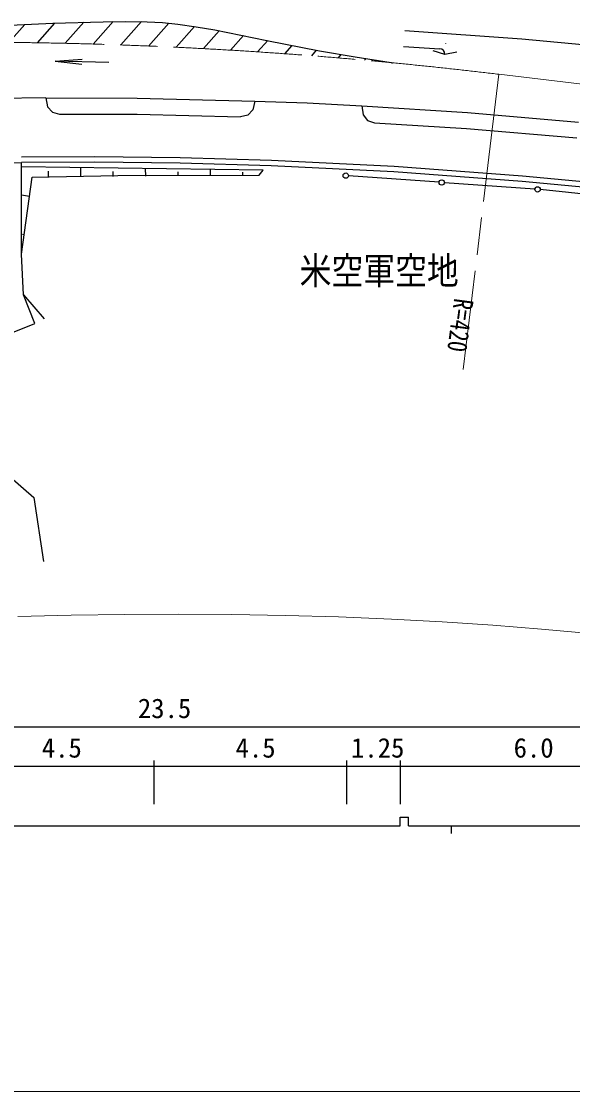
# Model space of a CAD drawing. Units: millimetres, scale not verified, with parts at other scales. Extents: x 40000 to 680000, y 20000 to 380000.
# Drawn here: x 215508 to 267016, y 205000 to 305086 of the extents above; entities that cross this region are included whole.
import ezdxf
from ezdxf.enums import TextEntityAlignment as Align

# ---------------------------------------------------------------- set-up
doc = ezdxf.new("R2010")
doc.units = ezdxf.units.MM
doc.header["$LTSCALE"] = 1000
doc.linetypes.add('CHAIN', pattern=[18.5, 12, -1.5, 3.5, -1.5])
for name, color, linetype, lineweight in [('M-BGD', 7, 'Continuous', 25), ('M-BMK', 2, 'CHAIN', 13), ('M-BMK-HTXT', 7, 'Continuous', 13), ('M-SUV', 7, 'Continuous', 13)]:
    doc.layers.add(name, color=color, linetype=linetype, lineweight=lineweight)
doc.styles.add('ＭＳ ゴシック', font='')
doc.styles.get('ＭＳ ゴシック').set_extended_font_data('MS Gothic')

# ---------------------------------------------------------------- blocks, each defined once
blk = doc.blocks.new('BUHIN19')
at = {"color": 7, "linetype": 'Continuous', "lineweight": 25}
blk.add_circle((0, 0), 249, dxfattribs=at)

msp = doc.modelspace()

# ---------------------------------------------------------------- linework, layer by layer
at = {"layer": 'M-BGD'}
for p, q in [((213766, 304700), (218443, 304907)), ((215825, 304800), (214344, 303124)), ((218595, 304913), (216982, 303089)), ((218443, 304907), (223136, 305055)), ((221348, 305007), (219605, 303036)), ((224076, 305074), (222215, 302968)), ((223136, 305055), (225194, 305086)), ((226744, 305072), (224810, 302885)), ((225194, 305086), (227250, 305056)), ((227250, 305056), (228685, 304973)), ((229280, 304921), (227392, 302785)), ((228685, 304973), (230126, 304830)), ((231680, 304616), (229960, 302671)), ((230126, 304830), (231847, 304589)), ((231847, 304589), (233568, 304288)), ((233568, 304288), (238456, 303314)), ((233989, 304208), (232515, 302541)), ((236257, 303754), (235057, 302397)), ((238526, 303300), (237586, 302238)), ((238456, 303314), (243358, 302343)), ((251349, 304233), (262284, 303460)), ((262284, 303460), (270240, 302716)), ((240794, 302846), (240102, 302064)), ((243067, 302398), (242606, 301876)), ((243358, 302343), (246695, 301761)), ((251218, 302738), (254611, 302531)), ((255078, 301977), (253998, 302338)), ((255142, 303025), (255141, 303000)), ((218675, 301375), (221180, 301541)), ((223673, 301246), (218675, 301375)), ((218675, 301375), (221168, 301081)), ((245369, 301982), (245097, 301675)), ((246695, 301761), (250054, 301236)), ((247701, 301600), (247576, 301459)), ((256195, 302210), (255078, 301977)), ((255080, 302002), (255078, 301977)), ((250054, 301236), (250113, 301227)), ((250113, 301227), (250182, 301217)), ((217802, 297934), (207773, 297797)), ((217802, 297934), (226331, 297904)), ((217802, 297934), (217957, 297096)), ((226331, 297904), (237315, 297637)), ((237315, 297637), (237124, 296806)), ((237315, 297637), (242203, 297486)), ((242203, 297486), (247335, 297188)), ((217957, 297096), (218404, 296590)), ((218404, 296590), (219058, 296414)), ((219058, 296414), (226310, 296404)), ((226310, 296404), (235994, 296173)), ((236655, 296320), (235994, 296173)), ((237124, 296806), (236655, 296320)), ((247335, 297188), (247442, 296342)), ((247335, 297188), (257202, 296561)), ((247442, 296342), (247860, 295812)), ((257202, 296561), (267557, 295677)), ((247860, 295812), (248503, 295599)), ((248503, 295599), (257091, 295065)), ((257091, 295065), (267414, 294184)), ((222346, 292432), (215509, 292391)), ((230352, 292335), (222346, 292432)), ((238867, 292074), (230352, 292335)), ((210384, 291837), (215512, 291891)), ((222345, 291932), (215512, 291891)), ((215519, 283328), (215512, 291891)), ((238110, 291183), (215512, 291479)), ((221060, 290553), (221053, 291407)), ((230341, 291835), (222345, 291932)), ((227122, 290607), (227115, 291327)), ((238847, 291574), (230341, 291835)), ((250322, 291012), (238847, 291574)), ((250353, 291511), (238867, 292074)), ((262339, 290607), (250353, 291511)), ((215519, 283328), (216514, 290513)), ((216514, 290513), (224514, 290661)), ((218030, 290526), (218025, 291078)), ((224091, 290580), (224087, 291052)), ((224514, 290661), (237729, 290700)), ((230152, 290633), (230149, 291026)), ((233183, 290660), (233178, 291248)), ((236214, 290687), (236211, 290999)), ((237729, 290700), (238110, 291183)), ((254533, 290036), (246067, 290642)), ((262297, 290108), (250322, 291012)), ((268317, 290056), (262339, 290607)), ((263498, 289394), (255032, 290000)), ((268271, 289558), (262297, 290108)), ((275426, 288187), (263996, 289351)), ((216265, 288716), (215515, 288821)), ((215768, 285124), (215618, 285145)), ((215703, 279501), (215519, 283328)), ((216777, 276841), (215703, 279501)), ((215703, 279501), (217645, 277277)), ((212134, 274961), (216777, 276841)), ((211710, 264878), (216659, 260547)), ((216659, 260547), (217568, 254585)), ((180897, 239119), (274897, 239119)), ((180897, 235435), (274897, 235435)), ((227897, 235952), (227897, 231874)), ((245897, 235952), (245897, 231874)), ((250897, 235952), (250897, 231874)), ((250897, 229863), (250897, 230663)), ((250897, 230663), (251697, 230663)), ((251697, 229863), (251697, 230663)), ((204897, 229863), (250897, 229863)), ((251697, 229863), (274897, 229863)), ((255697, 229132), (255697, 229863))]:
    msp.add_line(p, q, dxfattribs=at)
msp.add_circle((263748, 289376), 249, dxfattribs=at)
msp.add_arc((254581, 302032), 500, 356.51855, 86.51855, dxfattribs=at)
at = {"layer": 'M-BMK'}
for p, q in [((260115, 300142), (256795, 272545)), ((260114, 300142), (274092, 298460))]:
    msp.add_line(p, q, dxfattribs=at)
msp.add_arc((209957, -116853), 420000, 83.14111, 94.58887, dxfattribs=at)
at = {"layer": 'M-BMK-HTXT'}
for p, q in [((215158, 249446), (220167, 249562)), ((220167, 249562), (225167, 249631)), ((225167, 249631), (230178, 249651)), ((230178, 249651), (235178, 249619)), ((235178, 249619), (240188, 249530)), ((240188, 249530), (245144, 249385)), ((245144, 249385), (250098, 249181)), ((250098, 249181), (254836, 248926)), ((254836, 248926), (259570, 248611)), ((259570, 248611), (264108, 248251)), ((264108, 248251), (268650, 247829))]:
    msp.add_line(p, q, dxfattribs=at)
at = {"layer": 'M-SUV'}
msp.add_line((40000, 205000), (579000, 205000), dxfattribs=at)

# ---------------------------------------------------------------- block references
at = {"layer": 'M-BGD', "rotation": 162.33687}
for p in [(245818, 290660), (254783, 290018)]:
    msp.add_blockref('BUHIN19', p, dxfattribs=at)

# ---------------------------------------------------------------- texts
at = {"layer": 'M-BGD', "style": 'ＭＳ ゴシック', "width": 0.85}
msp.add_text('米空軍空地', height=2566, dxfattribs=at).set_placement((241504, 279721), align=Align.BOTTOM_LEFT)
at = {"layer": 'M-BGD', "style": 'ＭＳ ゴシック', "width": 0.8}
msp.add_text('R=420', height=1833, rotation=262.5, dxfattribs=at).set_placement((255409, 279325), align=Align.BOTTOM_LEFT)
at = {"layer": 'M-BGD', "style": 'ＭＳ ゴシック'}
for s, p in [('23.5', (226393, 239379)), ('4.5', (217414, 235686)), ('4.5', (235522, 235686)), ('1.25', (246311, 235686)), ('6.0', (261506, 235686))]:
    msp.add_text(s, height=1833, dxfattribs=at).set_placement(p, align=Align.BOTTOM_LEFT)

doc.saveas('drawing.dxf')
